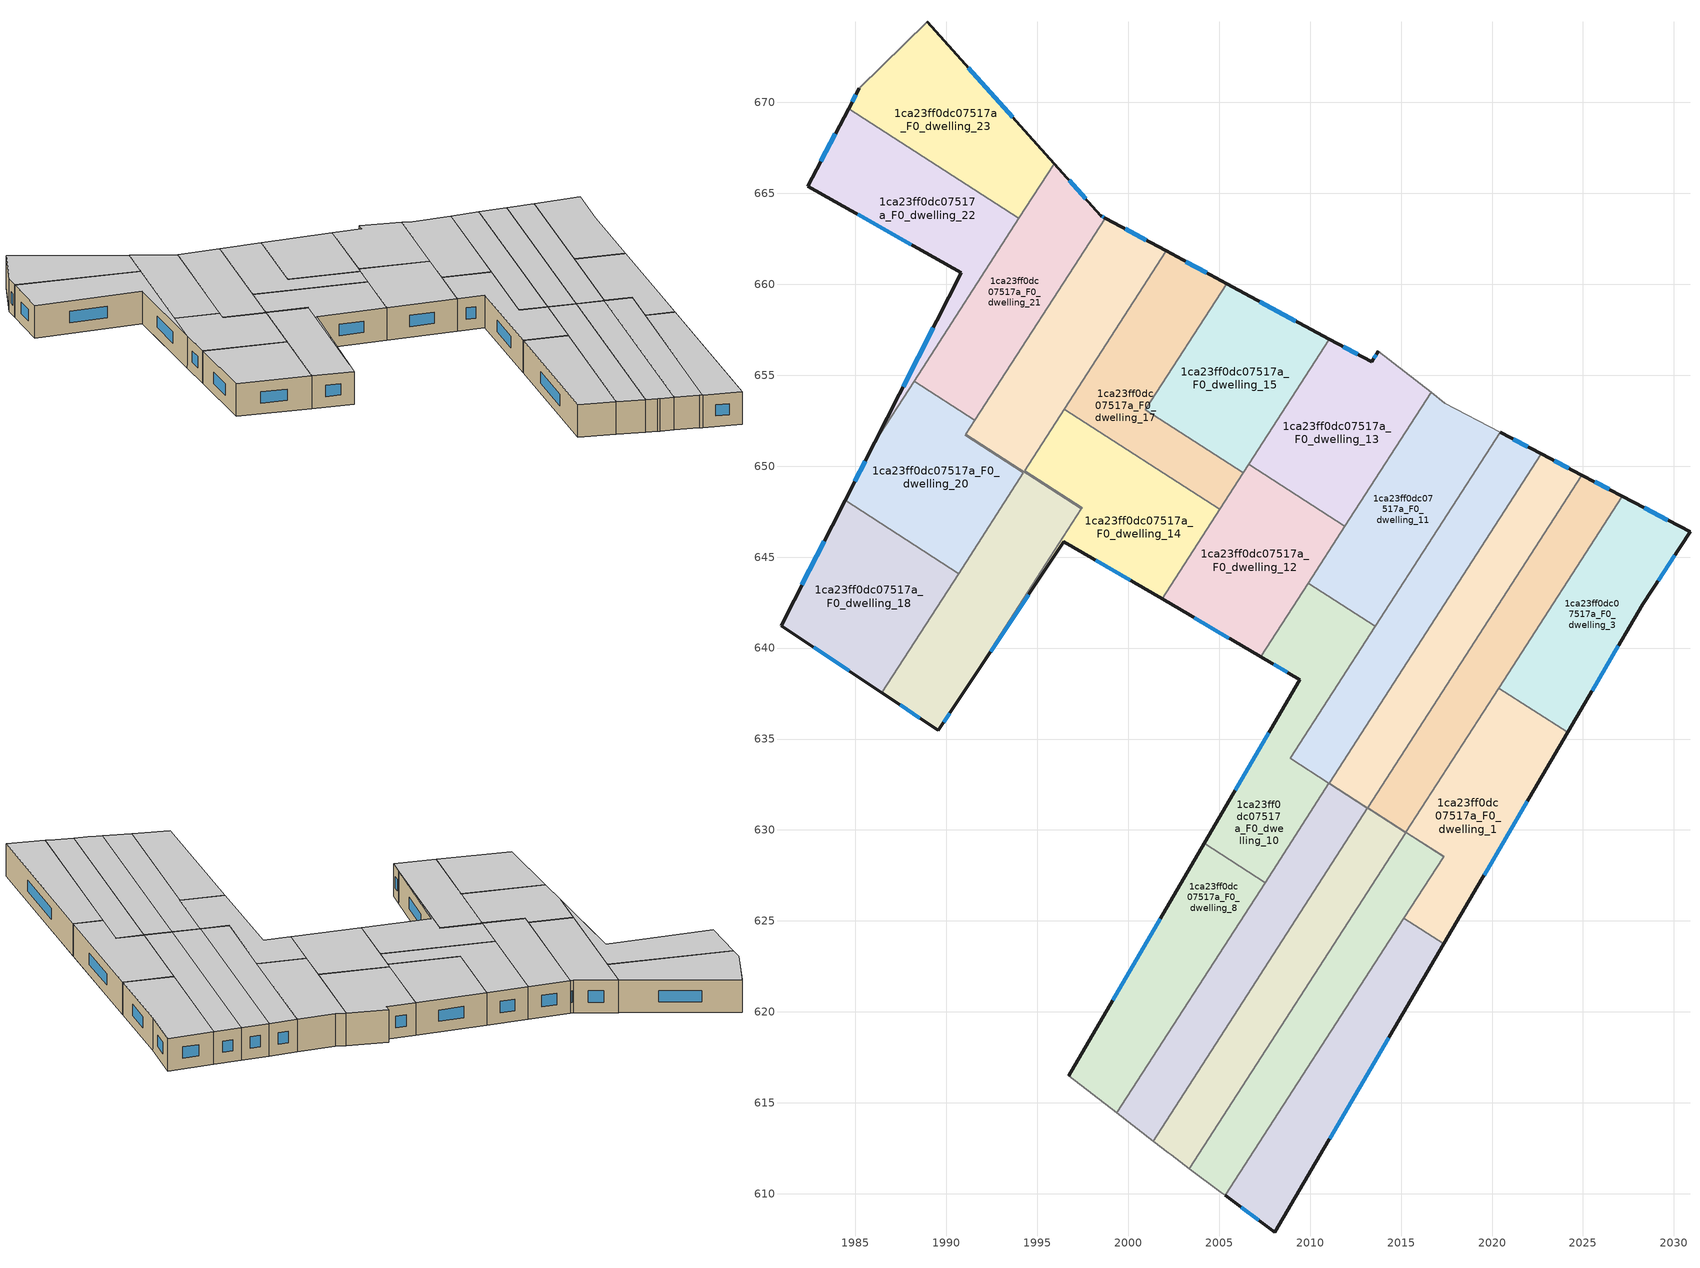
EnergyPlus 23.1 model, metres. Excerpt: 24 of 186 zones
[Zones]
1ca23ff0dc07517a_F0_dwelling_0
 floor ground (EU_floor_Construction): 2017.34,623.74 2008.05,607.87 2005.34,609.91 2015.15,625.15 z0
 wall outside (EU_wall_Construction): 2005.34,609.91 2008.05,607.87 2017.34,623.74 z0:3
 wall to 1ca23ff0dc07517a_F0_dwelling_1 (EU_wall_Construction): 2017.34,623.74 2015.15,625.15 z0:3
 wall to 1ca23ff0dc07517a_F0_dwelling_2 (EU_wall_Construction): 2015.15,625.15 2005.34,609.91 z0:3
 window (EU_Window_Construction): 2011.07,613.03 2014.32,618.58 / 2006.22,609.24 2007.17,608.53 z0.98:2.02
 ceiling to 1ca23ff0dc07517a_F1_dwelling_0 (EU_floor_Construction): 2008.05,607.87 2017.34,623.74 2015.15,625.15 2005.34,609.91 z3
1ca23ff0dc07517a_F0_dwelling_1
 floor ground (EU_floor_Construction): 2024.16,635.36 2017.34,623.74 2015.15,625.15 2017.34,628.54 2015.26,629.88 2020.36,637.8 z0
 wall outside (EU_wall_Construction): 2017.34,623.74 2024.16,635.36 z0:3
 wall to 1ca23ff0dc07517a_F0_dwelling_5 (EU_wall_Construction): 2020.36,637.8 2015.26,629.88 2017.34,628.54 2017.33,628.53 z0:3
 wall to 1ca23ff0dc07517a_F0_dwelling_3 (EU_wall_Construction): 2024.16,635.36 2020.36,637.8 z0:3
 wall to 1ca23ff0dc07517a_F0_dwelling_2 (EU_wall_Construction): 2017.33,628.53 2015.15,625.15 z0:3
 window (EU_Window_Construction): 2019.56,627.52 2021.94,631.58 z0.98:2.02
 ceiling to 1ca23ff0dc07517a_F1_dwelling_1 (EU_floor_Construction): 2017.34,623.74 2024.16,635.36 2020.36,637.8 2015.26,629.88 2017.34,628.54 2015.15,625.15 z3
1ca23ff0dc07517a_F0_dwelling_10
 floor ground (EU_floor_Construction): 2013.57,641.21 2008.89,633.94 2011.03,632.57 2007.52,627.11 2004.17,629.26 2009.44,638.27 2007.3,639.52 2009.91,643.57 z0
 wall outside (EU_wall_Construction): 2007.3,639.52 2009.44,638.27 2004.17,629.26 z0:3
 wall to 1ca23ff0dc07517a_F0_dwelling_8 (EU_wall_Construction): 2004.17,629.26 2007.52,627.11 z0:3
 wall to 1ca23ff0dc07517a_F0_dwelling_11 (EU_wall_Construction): 2013.57,641.21 2009.91,643.57 z0:3
 wall to 1ca23ff0dc07517a_F0_dwelling_9 (EU_wall_Construction): 2011.03,632.57 2008.89,633.94 2013.57,641.21 z0:3
 wall to 1ca23ff0dc07517a_F0_dwelling_6 (EU_wall_Construction): 2007.52,627.11 2011.03,632.57 z0:3
 wall to 1ca23ff0dc07517a_F0_dwelling_12 (EU_wall_Construction): 2009.91,643.57 2007.3,639.52 z0:3
 window (EU_Window_Construction): 2007.72,635.34 2005.88,632.19 / 2007.99,639.11 2008.74,638.67 z0.98:2.02
 ceiling to 1ca23ff0dc07517a_F1_dwelling_10 (EU_floor_Construction): 2011.03,632.57 2008.89,633.94 2013.57,641.21 2009.91,643.57 2007.3,639.52 2009.44,638.27 2004.17,629.26 2007.52,627.11 z3
1ca23ff0dc07517a_F0_dwelling_11
 floor ground (EU_floor_Construction): 2020.44,651.88 2013.57,641.21 2009.91,643.57 2016.65,654.05 2017.41,653.47 z0
 wall adiabatic (EU_wall_Construction): 2020.44,651.88 2017.41,653.47 2016.65,654.05 z0:3
 wall to 1ca23ff0dc07517a_F0_dwelling_13 (EU_wall_Construction): 2016.65,654.05 2011.91,646.69 z0:3
 wall to 1ca23ff0dc07517a_F0_dwelling_9 (EU_wall_Construction): 2013.58,641.21 2020.44,651.88 z0:3
 wall to 1ca23ff0dc07517a_F0_dwelling_12 (EU_wall_Construction): 2011.91,646.69 2009.91,643.57 z0:3
 ceiling to 1ca23ff0dc07517a_F1_dwelling_11 (EU_floor_Construction): 2013.57,641.21 2020.44,651.88 2017.41,653.47 2016.65,654.05 2009.91,643.57 z3
1ca23ff0dc07517a_F0_dwelling_12
 floor ground (EU_floor_Construction): 2011.91,646.69 2007.3,639.52 2001.86,642.7 2006.62,650.1 z0
 wall outside (EU_wall_Construction): 2001.86,642.7 2007.3,639.52 z0:3
 wall to 1ca23ff0dc07517a_F0_dwelling_13 (EU_wall_Construction): 2011.91,646.69 2006.62,650.1 z0:3
 wall to 1ca23ff0dc07517a_F0_dwelling_14 (EU_wall_Construction): 2005.03,647.64 2001.86,642.7 z0:3
 wall to 1ca23ff0dc07517a_F0_dwelling_17 (EU_wall_Construction): 2006.32,649.63 2005.04,647.64 z0:3
 wall to 1ca23ff0dc07517a_F0_dwelling_15 (EU_wall_Construction): 2006.62,650.1 2006.32,649.63 z0:3
 window (EU_Window_Construction): 2003.63,641.67 2005.53,640.55 z0.98:2.02
 ceiling to 1ca23ff0dc07517a_F1_dwelling_12 (EU_floor_Construction): 2007.3,639.52 2011.91,646.69 2006.62,650.1 2001.86,642.7 z3
1ca23ff0dc07517a_F0_dwelling_13
 floor ground (EU_floor_Construction): 2016.65,654.05 2011.91,646.69 2006.62,650.1 2011.06,656.99 2013.38,655.74 2013.74,656.32 z0
 wall outside (EU_wall_Construction): 2013.74,656.32 2013.38,655.74 2011.06,656.99 z0:3
 wall adiabatic (EU_wall_Construction): 2016.65,654.05 2013.74,656.32 z0:3
 wall to 1ca23ff0dc07517a_F0_dwelling_15 (EU_wall_Construction): 2011.06,656.99 2006.62,650.1 z0:3
 window (EU_Window_Construction): 2012.62,656.14 2011.81,656.58 / 2013.62,656.13 2013.5,655.93 z0.98:2.02
 ceiling to 1ca23ff0dc07517a_F1_dwelling_13 (EU_floor_Construction): 2011.91,646.69 2016.65,654.05 2013.74,656.32 2013.38,655.74 2011.06,656.99 2006.62,650.1 z3
1ca23ff0dc07517a_F0_dwelling_14
 floor ground (EU_floor_Construction): 2005.04,647.64 2001.86,642.7 1996.45,645.86 1990.49,636.88 1997.46,647.71 1994.3,649.74 1996.49,653.14 z0
 wall outside (EU_wall_Construction): 1990.49,636.88 1996.45,645.86 2001.86,642.7 z0:3
 wall to 1ca23ff0dc07517a_F0_dwelling_19 (EU_wall_Construction): 1996.49,653.14 1994.3,649.74 1997.46,647.71 1997.43,647.66 z0:3
 wall to 1ca23ff0dc07517a_F0_dwelling_17 (EU_wall_Construction): 2005.04,647.64 1996.49,653.14 z0:3
 wall to 1ca23ff0dc07517a_F0_dwelling_16 (EU_wall_Construction): 1997.42,647.66 1990.49,636.88 z0:3
 window (EU_Window_Construction): 1992.43,639.8 1994.52,642.94 / 1998.21,644.83 2000.1,643.73 z0.98:2.02
 ceiling to 1ca23ff0dc07517a_F1_dwelling_14 (EU_floor_Construction): 2001.86,642.7 2005.04,647.64 1996.49,653.14 1994.3,649.74 1997.46,647.71 1990.49,636.88 1996.45,645.86 z3
1ca23ff0dc07517a_F0_dwelling_15
 floor ground (EU_floor_Construction): 2011.06,656.99 2006.32,649.63 2000.93,653.1 2005.4,660.04 z0
 wall outside (EU_wall_Construction): 2011.06,656.99 2005.4,660.04 z0:3
 wall to 1ca23ff0dc07517a_F0_dwelling_17 (EU_wall_Construction): 2005.4,660.04 2000.93,653.1 2006.32,649.63 z0:3
 window (EU_Window_Construction): 2009.22,657.98 2007.24,659.05 z0.98:2.02
 ceiling to 1ca23ff0dc07517a_F1_dwelling_15 (EU_floor_Construction): 2006.32,649.63 2011.06,656.99 2005.4,660.04 2000.93,653.1 z3
1ca23ff0dc07517a_F0_dwelling_16
 floor ground (EU_floor_Construction): 1994.24,649.64 1991.04,651.7 1991.07,651.75 1997.43,647.66 1990.49,636.88 1989.56,635.48 1986.45,637.55 z0
 wall outside (EU_wall_Construction): 1986.45,637.55 1989.56,635.48 1990.49,636.88 z0:3
 wall to 1ca23ff0dc07517a_F0_dwelling_20 (EU_wall_Construction): 1991.07,651.75 1991.04,651.7 1994.24,649.64 1990.67,644.1 z0:3
 wall to 1ca23ff0dc07517a_F0_dwelling_19 (EU_wall_Construction): 1997.43,647.66 1991.07,651.75 z0:3
 wall to 1ca23ff0dc07517a_F0_dwelling_18 (EU_wall_Construction): 1990.67,644.1 1986.45,637.55 z0:3
 window (EU_Window_Construction): 1987.46,636.87 1988.55,636.15 / 1989.86,635.94 1990.19,636.43 z0.98:2.02
 ceiling to 1ca23ff0dc07517a_F1_dwelling_16 (EU_floor_Construction): 1990.49,636.88 1997.43,647.66 1991.07,651.75 1991.04,651.7 1994.24,649.64 1986.45,637.55 1989.56,635.48 z3
1ca23ff0dc07517a_F0_dwelling_17
 floor ground (EU_floor_Construction): 2005.4,660.04 2000.93,653.1 2006.32,649.63 2005.04,647.64 1996.49,653.14 2002.09,661.83 z0
 wall outside (EU_wall_Construction): 2005.4,660.04 2002.09,661.83 z0:3
 wall to 1ca23ff0dc07517a_F0_dwelling_19 (EU_wall_Construction): 2002.09,661.83 1996.49,653.14 z0:3
 window (EU_Window_Construction): 2004.32,660.63 2003.16,661.25 z0.98:2.02
 ceiling to 1ca23ff0dc07517a_F1_dwelling_17 (EU_floor_Construction): 2005.04,647.64 2006.32,649.63 2000.93,653.1 2005.4,660.04 2002.09,661.83 1996.49,653.14 z3
1ca23ff0dc07517a_F0_dwelling_18
 floor ground (EU_floor_Construction): 1990.67,644.1 1986.45,637.55 1980.91,641.24 1984.43,648.12 z0
 wall outside (EU_wall_Construction): 1984.43,648.12 1980.91,641.24 1986.45,637.55 z0:3
 wall to 1ca23ff0dc07517a_F0_dwelling_20 (EU_wall_Construction): 1990.67,644.1 1984.43,648.12 z0:3
 window (EU_Window_Construction): 1983.28,645.88 1982.05,643.48 / 1982.71,640.04 1984.65,638.75 z0.98:2.02
 ceiling to 1ca23ff0dc07517a_F1_dwelling_18 (EU_floor_Construction): 1986.45,637.55 1990.67,644.1 1984.43,648.12 1980.91,641.24 z3
1ca23ff0dc07517a_F0_dwelling_19
 floor ground (EU_floor_Construction): 2002.09,661.83 1994.3,649.74 1997.46,647.71 1997.43,647.66 1991.07,651.75 1998.73,663.64 z0
 wall outside (EU_wall_Construction): 2002.09,661.83 1998.73,663.64 z0:3
 wall to 1ca23ff0dc07517a_F0_dwelling_21 (EU_wall_Construction): 1998.73,663.64 1991.57,652.52 z0:3
 wall to 1ca23ff0dc07517a_F0_dwelling_20 (EU_wall_Construction): 1991.57,652.52 1991.07,651.75 z0:3
 window (EU_Window_Construction): 2001,662.42 1999.82,663.05 z0.98:2.02
 ceiling to 1ca23ff0dc07517a_F1_dwelling_19 (EU_floor_Construction): 1997.46,647.71 1994.3,649.74 2002.09,661.83 1998.73,663.64 1991.07,651.75 1997.43,647.66 z3
1ca23ff0dc07517a_F0_dwelling_2
 floor ground (EU_floor_Construction): 2015.25,629.86 2013.15,631.21 2013.16,631.22 2017.33,628.53 2005.34,609.91 2005.09,610.09 2003.35,611.39 z0
 wall adiabatic (EU_wall_Construction): 2003.35,611.39 2005.09,610.09 2005.34,609.91 z0:3
 wall to 1ca23ff0dc07517a_F0_dwelling_7 (EU_wall_Construction): 2013.16,631.22 2013.15,631.21 2015.25,629.86 z0:3
 wall to 1ca23ff0dc07517a_F0_dwelling_5 (EU_wall_Construction): 2017.33,628.53 2013.16,631.22 z0:3
 wall to 1ca23ff0dc07517a_F0_dwelling_4 (EU_wall_Construction): 2015.25,629.86 2003.35,611.39 z0:3
 ceiling to 1ca23ff0dc07517a_F1_dwelling_2 (EU_floor_Construction): 2005.34,609.91 2017.33,628.53 2013.16,631.22 2013.15,631.21 2015.25,629.86 2003.35,611.39 2005.09,610.09 z3
1ca23ff0dc07517a_F0_dwelling_20
 floor ground (EU_floor_Construction): 1991.57,652.52 1991.04,651.7 1994.24,649.64 1990.67,644.1 1984.43,648.12 1986.06,651.33 1988.22,654.68 z0
 wall outside (EU_wall_Construction): 1986.06,651.33 1984.43,648.12 z0:3
 wall to 1ca23ff0dc07517a_F0_dwelling_21 (EU_wall_Construction): 1991.57,652.52 1988.22,654.68 z0:3
 wall to 1ca23ff0dc07517a_F0_dwelling_22 (EU_wall_Construction): 1988.22,654.68 1986.06,651.33 z0:3
 window (EU_Window_Construction): 1985.53,650.29 1984.96,649.16 z0.98:2.02
 ceiling to 1ca23ff0dc07517a_F1_dwelling_20 (EU_floor_Construction): 1990.67,644.1 1994.24,649.64 1991.04,651.7 1991.57,652.52 1988.22,654.68 1986.06,651.33 1984.43,648.12 z3
1ca23ff0dc07517a_F0_dwelling_21
 floor ground (EU_floor_Construction): 1995.92,666.64 1998.48,663.78 1998.73,663.64 1991.57,652.52 1988.22,654.68 z0
 wall outside (EU_wall_Construction): 1998.73,663.64 1998.48,663.78 1995.92,666.64 z0:3
 wall to 1ca23ff0dc07517a_F0_dwelling_23 (EU_wall_Construction): 1995.92,666.64 1993.98,663.63 z0:3
 wall to 1ca23ff0dc07517a_F0_dwelling_22 (EU_wall_Construction): 1993.98,663.63 1988.22,654.68 z0:3
 window (EU_Window_Construction): 1997.65,664.71 1996.76,665.71 / 1998.65,663.69 1998.57,663.73 z0.98:2.02
 ceiling to 1ca23ff0dc07517a_F1_dwelling_21 (EU_floor_Construction): 1991.57,652.52 1998.73,663.64 1998.48,663.78 1995.92,666.64 1988.22,654.68 z3
1ca23ff0dc07517a_F0_dwelling_22
 floor ground (EU_floor_Construction): 1993.98,663.63 1986.06,651.33 1990.82,660.64 1982.36,665.39 1984.62,669.66 z0
 wall outside (EU_wall_Construction): 1984.62,669.66 1982.36,665.39 1990.82,660.64 1986.06,651.33 z0:3
 wall to 1ca23ff0dc07517a_F0_dwelling_23 (EU_wall_Construction): 1993.98,663.63 1984.62,669.66 z0:3
 window (EU_Window_Construction): 1985.12,663.84 1988.07,662.18 / 1983.89,668.27 1983.1,666.78 / 1989.28,657.61 1987.61,654.36 z0.98:2.02
 ceiling to 1ca23ff0dc07517a_F1_dwelling_22 (EU_floor_Construction): 1986.06,651.33 1993.98,663.63 1984.62,669.66 1982.36,665.39 1990.82,660.64 z3
1ca23ff0dc07517a_F0_dwelling_23
 floor ground (EU_floor_Construction): 1988.94,674.45 1995.92,666.64 1993.98,663.63 1984.62,669.66 1985.21,670.79 z0
 wall outside (EU_wall_Construction): 1985.21,670.79 1984.62,669.66 / 1995.92,666.64 1988.94,674.45 z0:3
 wall adiabatic (EU_wall_Construction): 1988.94,674.45 1985.21,670.79 z0:3
 window (EU_Window_Construction): 1985.02,670.42 1984.81,670.03 / 1993.65,669.18 1991.21,671.91 z0.98:2.02
 ceiling to 1ca23ff0dc07517a_F1_dwelling_23 (EU_floor_Construction): 1993.98,663.63 1995.92,666.64 1988.94,674.45 1985.21,670.79 1984.62,669.66 z3
1ca23ff0dc07517a_F0_dwelling_3
 floor ground (EU_floor_Construction): 2030.88,646.4 2028.28,642.41 2024.16,635.36 2020.36,637.8 2027.16,648.35 z0
 wall outside (EU_wall_Construction): 2024.16,635.36 2028.28,642.41 2030.88,646.4 2027.16,648.35 z0:3
 wall to 1ca23ff0dc07517a_F0_dwelling_5 (EU_wall_Construction): 2027.16,648.35 2020.36,637.8 z0:3
 window (EU_Window_Construction): 2029.13,643.7 2030.04,645.1 / 2025.5,637.65 2026.94,640.12 / 2029.67,647.03 2028.37,647.72 z0.98:2.02
 ceiling to 1ca23ff0dc07517a_F1_dwelling_3 (EU_floor_Construction): 2024.16,635.36 2028.28,642.41 2030.88,646.4 2027.16,648.35 2020.36,637.8 z3
1ca23ff0dc07517a_F0_dwelling_4
 floor ground (EU_floor_Construction): 2013.15,631.21 2011.04,632.57 2015.25,629.86 2003.35,611.39 2002.36,612.13 2002.19,612.26 2001.36,612.9 z0
 wall adiabatic (EU_wall_Construction): 2001.36,612.9 2002.19,612.26 2002.36,612.13 2003.35,611.39 z0:3
 wall to 1ca23ff0dc07517a_F0_dwelling_6 (EU_wall_Construction): 2013.15,631.2 2001.36,612.9 / 2011.04,632.57 2013.15,631.21 z0:3
 wall to 1ca23ff0dc07517a_F0_dwelling_7 (EU_wall_Construction): 2015.25,629.86 2011.04,632.57 z0:3
 ceiling to 1ca23ff0dc07517a_F1_dwelling_4 (EU_floor_Construction): 2003.35,611.39 2015.25,629.86 2011.04,632.57 2013.15,631.21 2001.36,612.9 2002.19,612.26 2002.36,612.13 z3
1ca23ff0dc07517a_F0_dwelling_5
 floor ground (EU_floor_Construction): 2027.16,648.35 2015.26,629.88 2017.34,628.54 2017.33,628.53 2013.16,631.22 2024.94,649.51 z0
 wall outside (EU_wall_Construction): 2027.16,648.35 2024.94,649.51 z0:3
 wall to 1ca23ff0dc07517a_F0_dwelling_7 (EU_wall_Construction): 2024.94,649.51 2013.16,631.22 z0:3
 window (EU_Window_Construction): 2026.43,648.73 2025.66,649.14 z0.98:2.02
 ceiling to 1ca23ff0dc07517a_F1_dwelling_5 (EU_floor_Construction): 2017.34,628.54 2015.26,629.88 2027.16,648.35 2024.94,649.51 2013.16,631.22 2017.33,628.53 z3
1ca23ff0dc07517a_F0_dwelling_6
 floor ground (EU_floor_Construction): 2013.15,631.2 2001.36,612.9 1999.37,614.44 2011.03,632.57 z0
 wall adiabatic (EU_wall_Construction): 1999.37,614.44 2001.36,612.9 z0:3
 wall to 1ca23ff0dc07517a_F0_dwelling_8 (EU_wall_Construction): 2007.52,627.11 1999.37,614.44 z0:3
 ceiling to 1ca23ff0dc07517a_F1_dwelling_6 (EU_floor_Construction): 2001.36,612.9 2013.15,631.2 2011.03,632.57 1999.37,614.44 z3
1ca23ff0dc07517a_F0_dwelling_7
 floor ground (EU_floor_Construction): 2024.94,649.51 2013.15,631.21 2015.25,629.86 2011.04,632.57 2022.7,650.69 z0
 wall outside (EU_wall_Construction): 2024.94,649.51 2022.7,650.69 z0:3
 wall to 1ca23ff0dc07517a_F0_dwelling_9 (EU_wall_Construction): 2022.7,650.69 2011.04,632.57 z0:3
 window (EU_Window_Construction): 2024.21,649.9 2023.43,650.31 z0.98:2.02
 ceiling to 1ca23ff0dc07517a_F1_dwelling_7 (EU_floor_Construction): 2015.25,629.86 2013.15,631.21 2024.94,649.51 2022.7,650.69 2011.04,632.57 z3
1ca23ff0dc07517a_F0_dwelling_8
 floor ground (EU_floor_Construction): 2007.52,627.11 1999.37,614.44 1996.71,616.5 2004.17,629.26 z0
 wall outside (EU_wall_Construction): 2004.17,629.26 1996.71,616.5 z0:3
 wall adiabatic (EU_wall_Construction): 1996.71,616.5 1999.37,614.44 z0:3
 window (EU_Window_Construction): 2001.75,625.11 1999.14,620.65 z0.98:2.02
 ceiling to 1ca23ff0dc07517a_F1_dwelling_8 (EU_floor_Construction): 1999.37,614.44 2007.52,627.11 2004.17,629.26 1996.71,616.5 z3
1ca23ff0dc07517a_F0_dwelling_9
 floor ground (EU_floor_Construction): 2022.7,650.69 2011.03,632.57 2013.15,631.21 2008.89,633.94 2020.44,651.88 z0
 wall outside (EU_wall_Construction): 2022.7,650.69 2020.44,651.88 z0:3
 wall adiabatic (EU_wall_Construction): 2013.15,631.21 2011.03,632.57 2013.15,631.21 z0:3
 window (EU_Window_Construction): 2021.97,651.07 2021.17,651.49 z0.98:2.02
 ceiling to 1ca23ff0dc07517a_F1_dwelling_9 (EU_floor_Construction): 2013.15,631.21 2011.03,632.57 2022.7,650.69 2020.44,651.88 2008.89,633.94 z3
[Building]
EU S2 Campaign: North Axis=0; Terrain=City; Solar Distribution=FullExterior
[Site:Location]
Bologna: Latitude=44.5; Longitude=11.25; Time Zone=1; Elevation=37
[SizingPeriod:WeatherFileDays]
AnnualSizingPeriod: Begin Month=1; Begin Day of Month=1; End Month=12; End Day of Month=31; Day of Week for Start Day=Monday; Use Weather File Daylight Saving Period=No; Use Weather File Rain and Snow Indicators=No
[MATERIAL]
EU_InternalMass_Material: Roughness=MediumRough; Thickness=0.1; Conductivity=1; Density=1800; Specific Heat=900; Thermal Absorptance=0.9; Solar Absorptance=0.7; Visible Absorptance=0.7
[MATERIAL:NOMASS] Roughness=MediumRough; Thermal Absorptance=0.9; Solar Absorptance=0.7; Visible Absorptance=0.7
Name | Thermal Resistance
EU_wall_NoMass | 0.905828
EU_floor_NoMass | 0.67114
[WINDOWMATERIAL:SIMPLEGLAZINGSYSTEM]
EU_Window_SimpleGlazing: UFactor=4.52486; Solar Heat Gain Coefficient=0.85; Visible Transmittance=0.85
[CONSTRUCTION]
EU_wall_Construction: EU_wall_NoMass
EU_floor_Construction: EU_floor_NoMass
EU_Window_Construction: EU_Window_SimpleGlazing
EU_InternalMass_Construction: EU_InternalMass_Material
[ZONE] Type=1; Multiplier=1; Ceiling Height=autocalculate; Floor Area=autocalculate; Part of Total Floor Area=Yes
Name | Volume
1ca23ff0dc07517a_F0_dwelling_0 | 163.618
1ca23ff0dc07517a_F0_dwelling_1 | 163.639
1ca23ff0dc07517a_F0_dwelling_10 | 163.62
1ca23ff0dc07517a_F0_dwelling_11 | 163.651
1ca23ff0dc07517a_F0_dwelling_12; 1ca23ff0dc07517a_F0_dwelling_21 | 163.61
1ca23ff0dc07517a_F0_dwelling_13 | 163.593
1ca23ff0dc07517a_F0_dwelling_14 | 163.625
1ca23ff0dc07517a_F0_dwelling_15 | 163.604
1ca23ff0dc07517a_F0_dwelling_16 | 163.633
1ca23ff0dc07517a_F0_dwelling_17 | 163.63
1ca23ff0dc07517a_F0_dwelling_18 | 163.609
1ca23ff0dc07517a_F0_dwelling_19 | 163.643
1ca23ff0dc07517a_F0_dwelling_2 | 163.641
1ca23ff0dc07517a_F0_dwelling_20 | 163.612
1ca23ff0dc07517a_F0_dwelling_22; 1ca23ff0dc07517a_F0_dwelling_6 | 163.607
1ca23ff0dc07517a_F0_dwelling_23 | 163.628
1ca23ff0dc07517a_F0_dwelling_3 | 163.619
1ca23ff0dc07517a_F0_dwelling_4 | 163.603
1ca23ff0dc07517a_F0_dwelling_5 | 163.614
1ca23ff0dc07517a_F0_dwelling_7 | 163.575
1ca23ff0dc07517a_F0_dwelling_8 | 163.635
1ca23ff0dc07517a_F0_dwelling_9 | 163.622
[INTERNALMASS] Construction=EU_InternalMass_Construction
Name | Zone or ZoneList | Surface Area
1ca23ff0dc07517a_F0_dwelling_0_EU_InternalMass | 1ca23ff0dc07517a_F0_dwelling_0 | 54.5396
1ca23ff0dc07517a_F0_dwelling_1_EU_InternalMass | 1ca23ff0dc07517a_F0_dwelling_1 | 54.5463
1ca23ff0dc07517a_F0_dwelling_2_EU_InternalMass | 1ca23ff0dc07517a_F0_dwelling_2 | 54.5475
1ca23ff0dc07517a_F0_dwelling_3_EU_InternalMass | 1ca23ff0dc07517a_F0_dwelling_3 | 54.5405
1ca23ff0dc07517a_F0_dwelling_4_EU_InternalMass | 1ca23ff0dc07517a_F0_dwelling_4 | 54.5378
1ca23ff0dc07517a_F0_dwelling_5_EU_InternalMass | 1ca23ff0dc07517a_F0_dwelling_5 | 54.538
1ca23ff0dc07517a_F0_dwelling_6_EU_InternalMass | 1ca23ff0dc07517a_F0_dwelling_6 | 54.5359
1ca23ff0dc07517a_F0_dwelling_7_EU_InternalMass | 1ca23ff0dc07517a_F0_dwelling_7 | 54.5336
1ca23ff0dc07517a_F0_dwelling_8_EU_InternalMass | 1ca23ff0dc07517a_F0_dwelling_8 | 54.5443
1ca23ff0dc07517a_F0_dwelling_9_EU_InternalMass | 1ca23ff0dc07517a_F0_dwelling_9 | 54.5471
1ca23ff0dc07517a_F0_dwelling_10_EU_InternalMass | 1ca23ff0dc07517a_F0_dwelling_10 | 54.5399
1ca23ff0dc07517a_F0_dwelling_11_EU_InternalMass | 1ca23ff0dc07517a_F0_dwelling_11 | 54.5504
1ca23ff0dc07517a_F0_dwelling_12_EU_InternalMass | 1ca23ff0dc07517a_F0_dwelling_12 | 54.5373
1ca23ff0dc07517a_F0_dwelling_13_EU_InternalMass | 1ca23ff0dc07517a_F0_dwelling_13 | 54.531
1ca23ff0dc07517a_F0_dwelling_14_EU_InternalMass | 1ca23ff0dc07517a_F0_dwelling_14 | 54.543
1ca23ff0dc07517a_F0_dwelling_15_EU_InternalMass | 1ca23ff0dc07517a_F0_dwelling_15 | 54.5332
1ca23ff0dc07517a_F0_dwelling_16_EU_InternalMass | 1ca23ff0dc07517a_F0_dwelling_16 | 54.5447
1ca23ff0dc07517a_F0_dwelling_17_EU_InternalMass | 1ca23ff0dc07517a_F0_dwelling_17 | 54.5433
1ca23ff0dc07517a_F0_dwelling_18_EU_InternalMass | 1ca23ff0dc07517a_F0_dwelling_18 | 54.5367
1ca23ff0dc07517a_F0_dwelling_19_EU_InternalMass | 1ca23ff0dc07517a_F0_dwelling_19 | 54.5475
1ca23ff0dc07517a_F0_dwelling_20_EU_InternalMass | 1ca23ff0dc07517a_F0_dwelling_20 | 54.5376
1ca23ff0dc07517a_F0_dwelling_21_EU_InternalMass | 1ca23ff0dc07517a_F0_dwelling_21 | 54.5403
1ca23ff0dc07517a_F0_dwelling_22_EU_InternalMass | 1ca23ff0dc07517a_F0_dwelling_22 | 54.5365
1ca23ff0dc07517a_F0_dwelling_23_EU_InternalMass | 1ca23ff0dc07517a_F0_dwelling_23 | 54.5418
[OTHEREQUIPMENT] Fuel Type=Electricity; Design Level Calculation Method=Watts/Area; Power per Zone Floor Area=1; Fraction Latent=0; Fraction Radiant=0; Fraction Lost=0; Carbon Dioxide Generation Rate=0; EndUse Subcategory=EU_Step8_InternalGains
Name | Zone or ZoneList or Space or SpaceList | Schedule
EU_Step8_InternalGain_1ca23ff0dc07517a_F0_dwelling_0_f000 | 1ca23ff0dc07517a_F0_dwelling_0 | EU_Step8_GainSchedule_1ca23ff0dc07517a_F0_dwelling_0_f000
EU_Step8_InternalGain_1ca23ff0dc07517a_F0_dwelling_1_f000 | 1ca23ff0dc07517a_F0_dwelling_1 | EU_Step8_GainSchedule_1ca23ff0dc07517a_F0_dwelling_1_f000
EU_Step8_InternalGain_1ca23ff0dc07517a_F0_dwelling_2_f000 | 1ca23ff0dc07517a_F0_dwelling_2 | EU_Step8_GainSchedule_1ca23ff0dc07517a_F0_dwelling_2_f000
EU_Step8_InternalGain_1ca23ff0dc07517a_F0_dwelling_3_f000 | 1ca23ff0dc07517a_F0_dwelling_3 | EU_Step8_GainSchedule_1ca23ff0dc07517a_F0_dwelling_3_f000
EU_Step8_InternalGain_1ca23ff0dc07517a_F0_dwelling_4_f000 | 1ca23ff0dc07517a_F0_dwelling_4 | EU_Step8_GainSchedule_1ca23ff0dc07517a_F0_dwelling_4_f000
EU_Step8_InternalGain_1ca23ff0dc07517a_F0_dwelling_5_f000 | 1ca23ff0dc07517a_F0_dwelling_5 | EU_Step8_GainSchedule_1ca23ff0dc07517a_F0_dwelling_5_f000
EU_Step8_InternalGain_1ca23ff0dc07517a_F0_dwelling_6_f000 | 1ca23ff0dc07517a_F0_dwelling_6 | EU_Step8_GainSchedule_1ca23ff0dc07517a_F0_dwelling_6_f000
EU_Step8_InternalGain_1ca23ff0dc07517a_F0_dwelling_7_f000 | 1ca23ff0dc07517a_F0_dwelling_7 | EU_Step8_GainSchedule_1ca23ff0dc07517a_F0_dwelling_7_f000
EU_Step8_InternalGain_1ca23ff0dc07517a_F0_dwelling_8_f000 | 1ca23ff0dc07517a_F0_dwelling_8 | EU_Step8_GainSchedule_1ca23ff0dc07517a_F0_dwelling_8_f000
EU_Step8_InternalGain_1ca23ff0dc07517a_F0_dwelling_9_f000 | 1ca23ff0dc07517a_F0_dwelling_9 | EU_Step8_GainSchedule_1ca23ff0dc07517a_F0_dwelling_9_f000
EU_Step8_InternalGain_1ca23ff0dc07517a_F0_dwelling_10_f000 | 1ca23ff0dc07517a_F0_dwelling_10 | EU_Step8_GainSchedule_1ca23ff0dc07517a_F0_dwelling_10_f000
EU_Step8_InternalGain_1ca23ff0dc07517a_F0_dwelling_11_f000 | 1ca23ff0dc07517a_F0_dwelling_11 | EU_Step8_GainSchedule_1ca23ff0dc07517a_F0_dwelling_11_f000
EU_Step8_InternalGain_1ca23ff0dc07517a_F0_dwelling_12_f000 | 1ca23ff0dc07517a_F0_dwelling_12 | EU_Step8_GainSchedule_1ca23ff0dc07517a_F0_dwelling_12_f000
EU_Step8_InternalGain_1ca23ff0dc07517a_F0_dwelling_13_f000 | 1ca23ff0dc07517a_F0_dwelling_13 | EU_Step8_GainSchedule_1ca23ff0dc07517a_F0_dwelling_13_f000
EU_Step8_InternalGain_1ca23ff0dc07517a_F0_dwelling_14_f000 | 1ca23ff0dc07517a_F0_dwelling_14 | EU_Step8_GainSchedule_1ca23ff0dc07517a_F0_dwelling_14_f000
EU_Step8_InternalGain_1ca23ff0dc07517a_F0_dwelling_15_f000 | 1ca23ff0dc07517a_F0_dwelling_15 | EU_Step8_GainSchedule_1ca23ff0dc07517a_F0_dwelling_15_f000
EU_Step8_InternalGain_1ca23ff0dc07517a_F0_dwelling_16_f000 | 1ca23ff0dc07517a_F0_dwelling_16 | EU_Step8_GainSchedule_1ca23ff0dc07517a_F0_dwelling_16_f000
EU_Step8_InternalGain_1ca23ff0dc07517a_F0_dwelling_17_f000 | 1ca23ff0dc07517a_F0_dwelling_17 | EU_Step8_GainSchedule_1ca23ff0dc07517a_F0_dwelling_17_f000
EU_Step8_InternalGain_1ca23ff0dc07517a_F0_dwelling_18_f000 | 1ca23ff0dc07517a_F0_dwelling_18 | EU_Step8_GainSchedule_1ca23ff0dc07517a_F0_dwelling_18_f000
EU_Step8_InternalGain_1ca23ff0dc07517a_F0_dwelling_19_f000 | 1ca23ff0dc07517a_F0_dwelling_19 | EU_Step8_GainSchedule_1ca23ff0dc07517a_F0_dwelling_19_f000
EU_Step8_InternalGain_1ca23ff0dc07517a_F0_dwelling_20_f000 | 1ca23ff0dc07517a_F0_dwelling_20 | EU_Step8_GainSchedule_1ca23ff0dc07517a_F0_dwelling_20_f000
EU_Step8_InternalGain_1ca23ff0dc07517a_F0_dwelling_21_f000 | 1ca23ff0dc07517a_F0_dwelling_21 | EU_Step8_GainSchedule_1ca23ff0dc07517a_F0_dwelling_21_f000
EU_Step8_InternalGain_1ca23ff0dc07517a_F0_dwelling_22_f000 | 1ca23ff0dc07517a_F0_dwelling_22 | EU_Step8_GainSchedule_1ca23ff0dc07517a_F0_dwelling_22_f000
EU_Step8_InternalGain_1ca23ff0dc07517a_F0_dwelling_23_f000 | 1ca23ff0dc07517a_F0_dwelling_23 | EU_Step8_GainSchedule_1ca23ff0dc07517a_F0_dwelling_23_f000
[ZONEVENTILATION:DESIGNFLOWRATE] Schedule=EU_AlwaysOn; Design Flow Rate Calculation Method=AirChanges/Hour; Air Changes per Hour=0.73129; Ventilation Type=Natural; Fan Pressure Rise=0; Fan Total Efficiency=1; Constant Term Coefficient=1; Temperature Term Coefficient=0; Velocity Term Coefficient=0; Velocity Squared Term Coefficient=0; Minimum Indoor Temperature=-100; Maximum Indoor Temperature=100; Delta Temperature=-100; Minimum Outdoor Temperature=-100; Maximum Outdoor Temperature=100; Maximum Wind Speed=40
Name | Zone or ZoneList or Space or SpaceList
EU_ConstantAir_1ca23ff0dc07517a_F0_dwelling_0 | 1ca23ff0dc07517a_F0_dwelling_0
EU_ConstantAir_1ca23ff0dc07517a_F0_dwelling_1 | 1ca23ff0dc07517a_F0_dwelling_1
EU_ConstantAir_1ca23ff0dc07517a_F0_dwelling_2 | 1ca23ff0dc07517a_F0_dwelling_2
EU_ConstantAir_1ca23ff0dc07517a_F0_dwelling_3 | 1ca23ff0dc07517a_F0_dwelling_3
EU_ConstantAir_1ca23ff0dc07517a_F0_dwelling_4 | 1ca23ff0dc07517a_F0_dwelling_4
EU_ConstantAir_1ca23ff0dc07517a_F0_dwelling_5 | 1ca23ff0dc07517a_F0_dwelling_5
EU_ConstantAir_1ca23ff0dc07517a_F0_dwelling_6 | 1ca23ff0dc07517a_F0_dwelling_6
EU_ConstantAir_1ca23ff0dc07517a_F0_dwelling_7 | 1ca23ff0dc07517a_F0_dwelling_7
EU_ConstantAir_1ca23ff0dc07517a_F0_dwelling_8 | 1ca23ff0dc07517a_F0_dwelling_8
EU_ConstantAir_1ca23ff0dc07517a_F0_dwelling_9 | 1ca23ff0dc07517a_F0_dwelling_9
EU_ConstantAir_1ca23ff0dc07517a_F0_dwelling_10 | 1ca23ff0dc07517a_F0_dwelling_10
EU_ConstantAir_1ca23ff0dc07517a_F0_dwelling_11 | 1ca23ff0dc07517a_F0_dwelling_11
EU_ConstantAir_1ca23ff0dc07517a_F0_dwelling_12 | 1ca23ff0dc07517a_F0_dwelling_12
EU_ConstantAir_1ca23ff0dc07517a_F0_dwelling_13 | 1ca23ff0dc07517a_F0_dwelling_13
EU_ConstantAir_1ca23ff0dc07517a_F0_dwelling_14 | 1ca23ff0dc07517a_F0_dwelling_14
EU_ConstantAir_1ca23ff0dc07517a_F0_dwelling_15 | 1ca23ff0dc07517a_F0_dwelling_15
EU_ConstantAir_1ca23ff0dc07517a_F0_dwelling_16 | 1ca23ff0dc07517a_F0_dwelling_16
EU_ConstantAir_1ca23ff0dc07517a_F0_dwelling_17 | 1ca23ff0dc07517a_F0_dwelling_17
EU_ConstantAir_1ca23ff0dc07517a_F0_dwelling_18 | 1ca23ff0dc07517a_F0_dwelling_18
EU_ConstantAir_1ca23ff0dc07517a_F0_dwelling_19 | 1ca23ff0dc07517a_F0_dwelling_19
EU_ConstantAir_1ca23ff0dc07517a_F0_dwelling_20 | 1ca23ff0dc07517a_F0_dwelling_20
EU_ConstantAir_1ca23ff0dc07517a_F0_dwelling_21 | 1ca23ff0dc07517a_F0_dwelling_21
EU_ConstantAir_1ca23ff0dc07517a_F0_dwelling_22 | 1ca23ff0dc07517a_F0_dwelling_22
EU_ConstantAir_1ca23ff0dc07517a_F0_dwelling_23 | 1ca23ff0dc07517a_F0_dwelling_23
[HVACTEMPLATE:THERMOSTAT] Constant Heating Setpoint=20; Constant Cooling Setpoint=50
EU_HeatOnly_1ca23ff0dc07517a_F0_dwelling_0; EU_HeatOnly_1ca23ff0dc07517a_F0_dwelling_1; EU_HeatOnly_1ca23ff0dc07517a_F0_dwelling_2; EU_HeatOnly_1ca23ff0dc07517a_F0_dwelling_3; EU_HeatOnly_1ca23ff0dc07517a_F0_dwelling_4; EU_HeatOnly_1ca23ff0dc07517a_F0_dwelling_5; EU_HeatOnly_1ca23ff0dc07517a_F0_dwelling_6; EU_HeatOnly_1ca23ff0dc07517a_F0_dwelling_7; EU_HeatOnly_1ca23ff0dc07517a_F0_dwelling_8; EU_HeatOnly_1ca23ff0dc07517a_F0_dwelling_9; EU_HeatOnly_1ca23ff0dc07517a_F0_dwelling_10; EU_HeatOnly_1ca23ff0dc07517a_F0_dwelling_11; EU_HeatOnly_1ca23ff0dc07517a_F0_dwelling_12; EU_HeatOnly_1ca23ff0dc07517a_F0_dwelling_13; EU_HeatOnly_1ca23ff0dc07517a_F0_dwelling_14; EU_HeatOnly_1ca23ff0dc07517a_F0_dwelling_15; EU_HeatOnly_1ca23ff0dc07517a_F0_dwelling_16; EU_HeatOnly_1ca23ff0dc07517a_F0_dwelling_17; EU_HeatOnly_1ca23ff0dc07517a_F0_dwelling_18; EU_HeatOnly_1ca23ff0dc07517a_F0_dwelling_19; EU_HeatOnly_1ca23ff0dc07517a_F0_dwelling_20; EU_HeatOnly_1ca23ff0dc07517a_F0_dwelling_21; EU_HeatOnly_1ca23ff0dc07517a_F0_dwelling_22; EU_HeatOnly_1ca23ff0dc07517a_F0_dwelling_23; EU_HeatOnly_1ca23ff0dc07517a_F1_dwelling_0; EU_HeatOnly_1ca23ff0dc07517a_F1_dwelling_1; EU_HeatOnly_1ca23ff0dc07517a_F1_dwelling_2; EU_HeatOnly_1ca23ff0dc07517a_F1_dwelling_3; EU_HeatOnly_1ca23ff0dc07517a_F1_dwelling_4; EU_HeatOnly_1ca23ff0dc07517a_F1_dwelling_5; EU_HeatOnly_1ca23ff0dc07517a_F1_dwelling_6; EU_HeatOnly_1ca23ff0dc07517a_F1_dwelling_7; EU_HeatOnly_1ca23ff0dc07517a_F1_dwelling_8; EU_HeatOnly_1ca23ff0dc07517a_F1_dwelling_9; EU_HeatOnly_1ca23ff0dc07517a_F1_dwelling_10; EU_HeatOnly_1ca23ff0dc07517a_F1_dwelling_11; EU_HeatOnly_1ca23ff0dc07517a_F1_dwelling_12; EU_HeatOnly_1ca23ff0dc07517a_F1_dwelling_13; EU_HeatOnly_1ca23ff0dc07517a_F1_dwelling_14; EU_HeatOnly_1ca23ff0dc07517a_F1_dwelling_15; EU_HeatOnly_1ca23ff0dc07517a_F1_dwelling_16; EU_HeatOnly_1ca23ff0dc07517a_F1_dwelling_17; EU_HeatOnly_1ca23ff0dc07517a_F1_dwelling_18; EU_HeatOnly_1ca23ff0dc07517a_F1_dwelling_19; EU_HeatOnly_1ca23ff0dc07517a_F1_dwelling_20; EU_HeatOnly_1ca23ff0dc07517a_F1_dwelling_21; EU_HeatOnly_1ca23ff0dc07517a_F1_dwelling_22; EU_HeatOnly_1ca23ff0dc07517a_F1_dwelling_23; EU_HeatOnly_1ca23ff0dc07517a_F2_dwelling_0; EU_HeatOnly_1ca23ff0dc07517a_F2_dwelling_1; EU_HeatOnly_1ca23ff0dc07517a_F2_dwelling_2; EU_HeatOnly_1ca23ff0dc07517a_F2_dwelling_3; EU_HeatOnly_1ca23ff0dc07517a_F2_dwelling_4; EU_HeatOnly_1ca23ff0dc07517a_F2_dwelling_5; EU_HeatOnly_1ca23ff0dc07517a_F2_dwelling_6; EU_HeatOnly_1ca23ff0dc07517a_F2_dwelling_7; EU_HeatOnly_1ca23ff0dc07517a_F2_dwelling_8; EU_HeatOnly_1ca23ff0dc07517a_F2_dwelling_9; EU_HeatOnly_1ca23ff0dc07517a_F2_dwelling_10; EU_HeatOnly_1ca23ff0dc07517a_F2_dwelling_11; EU_HeatOnly_1ca23ff0dc07517a_F2_dwelling_12; EU_HeatOnly_1ca23ff0dc07517a_F2_dwelling_13; EU_HeatOnly_1ca23ff0dc07517a_F2_dwelling_14; EU_HeatOnly_1ca23ff0dc07517a_F2_dwelling_15; EU_HeatOnly_1ca23ff0dc07517a_F2_dwelling_16; EU_HeatOnly_1ca23ff0dc07517a_F2_dwelling_17; EU_HeatOnly_1ca23ff0dc07517a_F2_dwelling_18; EU_HeatOnly_1ca23ff0dc07517a_F2_dwelling_19; EU_HeatOnly_1ca23ff0dc07517a_F2_dwelling_20; EU_HeatOnly_1ca23ff0dc07517a_F2_dwelling_21; EU_HeatOnly_1ca23ff0dc07517a_F2_dwelling_22; EU_HeatOnly_1ca23ff0dc07517a_F3_dwelling_0; EU_HeatOnly_1ca23ff0dc07517a_F3_dwelling_1; EU_HeatOnly_1ca23ff0dc07517a_F3_dwelling_2; EU_HeatOnly_1ca23ff0dc07517a_F3_dwelling_3; EU_HeatOnly_1ca23ff0dc07517a_F3_dwelling_4; EU_HeatOnly_1ca23ff0dc07517a_F3_dwelling_5; EU_HeatOnly_1ca23ff0dc07517a_F3_dwelling_6; EU_HeatOnly_1ca23ff0dc07517a_F3_dwelling_7; EU_HeatOnly_1ca23ff0dc07517a_F3_dwelling_8; EU_HeatOnly_1ca23ff0dc07517a_F3_dwelling_9; EU_HeatOnly_1ca23ff0dc07517a_F3_dwelling_10; EU_HeatOnly_1ca23ff0dc07517a_F3_dwelling_11; EU_HeatOnly_1ca23ff0dc07517a_F3_dwelling_12; EU_HeatOnly_1ca23ff0dc07517a_F3_dwelling_13; EU_HeatOnly_1ca23ff0dc07517a_F3_dwelling_14; EU_HeatOnly_1ca23ff0dc07517a_F3_dwelling_15; EU_HeatOnly_1ca23ff0dc07517a_F3_dwelling_16; EU_HeatOnly_1ca23ff0dc07517a_F3_dwelling_17; EU_HeatOnly_1ca23ff0dc07517a_F3_dwelling_18; EU_HeatOnly_1ca23ff0dc07517a_F3_dwelling_19; EU_HeatOnly_1ca23ff0dc07517a_F3_dwelling_20; EU_HeatOnly_1ca23ff0dc07517a_F3_dwelling_21; EU_HeatOnly_1ca23ff0dc07517a_F3_dwelling_22; EU_HeatOnly_1ca23ff0dc07517a_F4_dwelling_0; EU_HeatOnly_1ca23ff0dc07517a_F4_dwelling_1; EU_HeatOnly_1ca23ff0dc07517a_F4_dwelling_2; EU_HeatOnly_1ca23ff0dc07517a_F4_dwelling_3; EU_HeatOnly_1ca23ff0dc07517a_F4_dwelling_4; EU_HeatOnly_1ca23ff0dc07517a_F4_dwelling_5; EU_HeatOnly_1ca23ff0dc07517a_F4_dwelling_6; EU_HeatOnly_1ca23ff0dc07517a_F4_dwelling_7; EU_HeatOnly_1ca23ff0dc07517a_F4_dwelling_8; EU_HeatOnly_1ca23ff0dc07517a_F4_dwelling_9; EU_HeatOnly_1ca23ff0dc07517a_F4_dwelling_10; EU_HeatOnly_1ca23ff0dc07517a_F4_dwelling_11; EU_HeatOnly_1ca23ff0dc07517a_F4_dwelling_12; EU_HeatOnly_1ca23ff0dc07517a_F4_dwelling_13; EU_HeatOnly_1ca23ff0dc07517a_F4_dwelling_14; EU_HeatOnly_1ca23ff0dc07517a_F4_dwelling_15; EU_HeatOnly_1ca23ff0dc07517a_F4_dwelling_16; EU_HeatOnly_1ca23ff0dc07517a_F4_dwelling_17; EU_HeatOnly_1ca23ff0dc07517a_F4_dwelling_18; EU_HeatOnly_1ca23ff0dc07517a_F4_dwelling_19; EU_HeatOnly_1ca23ff0dc07517a_F4_dwelling_20; EU_HeatOnly_1ca23ff0dc07517a_F4_dwelling_21; EU_HeatOnly_1ca23ff0dc07517a_F4_dwelling_22; EU_HeatOnly_1ca23ff0dc07517a_F5_dwelling_0; EU_HeatOnly_1ca23ff0dc07517a_F5_dwelling_1; EU_HeatOnly_1ca23ff0dc07517a_F5_dwelling_2; EU_HeatOnly_1ca23ff0dc07517a_F5_dwelling_3; EU_HeatOnly_1ca23ff0dc07517a_F5_dwelling_4; EU_HeatOnly_1ca23ff0dc07517a_F5_dwelling_5; EU_HeatOnly_1ca23ff0dc07517a_F5_dwelling_6; EU_HeatOnly_1ca23ff0dc07517a_F5_dwelling_7; EU_HeatOnly_1ca23ff0dc07517a_F5_dwelling_8; EU_HeatOnly_1ca23ff0dc07517a_F5_dwelling_9; EU_HeatOnly_1ca23ff0dc07517a_F5_dwelling_10; EU_HeatOnly_1ca23ff0dc07517a_F5_dwelling_11; EU_HeatOnly_1ca23ff0dc07517a_F5_dwelling_12; EU_HeatOnly_1ca23ff0dc07517a_F5_dwelling_13; EU_HeatOnly_1ca23ff0dc07517a_F5_dwelling_14; EU_HeatOnly_1ca23ff0dc07517a_F5_dwelling_15; EU_HeatOnly_1ca23ff0dc07517a_F5_dwelling_16; EU_HeatOnly_1ca23ff0dc07517a_F5_dwelling_17; EU_HeatOnly_1ca23ff0dc07517a_F5_dwelling_18; EU_HeatOnly_1ca23ff0dc07517a_F5_dwelling_19; EU_HeatOnly_1ca23ff0dc07517a_F5_dwelling_20; EU_HeatOnly_1ca23ff0dc07517a_F5_dwelling_21; EU_HeatOnly_1ca23ff0dc07517a_F5_dwelling_22; EU_HeatOnly_1ca23ff0dc07517a_F6_dwelling_0; EU_HeatOnly_1ca23ff0dc07517a_F6_dwelling_1; EU_HeatOnly_1ca23ff0dc07517a_F6_dwelling_2; EU_HeatOnly_1ca23ff0dc07517a_F6_dwelling_3; EU_HeatOnly_1ca23ff0dc07517a_F6_dwelling_4; EU_HeatOnly_1ca23ff0dc07517a_F6_dwelling_5; EU_HeatOnly_1ca23ff0dc07517a_F6_dwelling_6; EU_HeatOnly_1ca23ff0dc07517a_F6_dwelling_7; EU_HeatOnly_1ca23ff0dc07517a_F6_dwelling_8; EU_HeatOnly_1ca23ff0dc07517a_F6_dwelling_9; EU_HeatOnly_1ca23ff0dc07517a_F6_dwelling_10; EU_HeatOnly_1ca23ff0dc07517a_F6_dwelling_11; EU_HeatOnly_1ca23ff0dc07517a_F6_dwelling_12; EU_HeatOnly_1ca23ff0dc07517a_F6_dwelling_13; EU_HeatOnly_1ca23ff0dc07517a_F6_dwelling_14; EU_HeatOnly_1ca23ff0dc07517a_F6_dwelling_15; EU_HeatOnly_1ca23ff0dc07517a_F6_dwelling_16; EU_HeatOnly_1ca23ff0dc07517a_F6_dwelling_17; EU_HeatOnly_1ca23ff0dc07517a_F6_dwelling_18; EU_HeatOnly_1ca23ff0dc07517a_F6_dwelling_19; EU_HeatOnly_1ca23ff0dc07517a_F6_dwelling_20; EU_HeatOnly_1ca23ff0dc07517a_F6_dwelling_21; EU_HeatOnly_1ca23ff0dc07517a_F6_dwelling_22; EU_HeatOnly_1ca23ff0dc07517a_F7_dwelling_0; EU_HeatOnly_1ca23ff0dc07517a_F7_dwelling_1; EU_HeatOnly_1ca23ff0dc07517a_F7_dwelling_2; EU_HeatOnly_1ca23ff0dc07517a_F7_dwelling_3; EU_HeatOnly_1ca23ff0dc07517a_F7_dwelling_4; EU_HeatOnly_1ca23ff0dc07517a_F7_dwelling_5; EU_HeatOnly_1ca23ff0dc07517a_F7_dwelling_6; EU_HeatOnly_1ca23ff0dc07517a_F7_dwelling_7; EU_HeatOnly_1ca23ff0dc07517a_F7_dwelling_8; EU_HeatOnly_1ca23ff0dc07517a_F7_dwelling_9; EU_HeatOnly_1ca23ff0dc07517a_F7_dwelling_10; EU_HeatOnly_1ca23ff0dc07517a_F7_dwelling_11; EU_HeatOnly_1ca23ff0dc07517a_F7_dwelling_12; EU_HeatOnly_1ca23ff0dc07517a_F7_dwelling_13
[HVACTEMPLATE:ZONE:IDEALLOADSAIRSYSTEM] System Availability Schedule=EU_AlwaysOn; Maximum Heating Supply Air Temperature=50; Minimum Cooling Supply Air Temperature=13; Maximum Heating Supply Air Humidity Ratio=0.0156; Minimum Cooling Supply Air Humidity Ratio=0.0077; Heating Limit=NoLimit; Cooling Limit=NoLimit; Heating Availability Schedule=EU_AlwaysOn; Cooling Availability Schedule=EU_CoolingOff; Dehumidification Control Type=ConstantSensibleHeatRatio; Cooling Sensible Heat Ratio=0.7; Dehumidification Setpoint=60; Humidification Control Type=None; Humidification Setpoint=30; Outdoor Air Method=None; Outdoor Air Flow Rate per Person=0.00944; Outdoor Air Flow Rate per Zone Floor Area=0; Outdoor Air Flow Rate per Zone=0; Demand Controlled Ventilation Type=None; Outdoor Air Economizer Type=NoEconomizer; Heat Recovery Type=None; Sensible Heat Recovery Effectiveness=0.7; Latent Heat Recovery Effectiveness=0.65
Name | Template Thermostat
1ca23ff0dc07517a_F0_dwelling_0 | EU_HeatOnly_1ca23ff0dc07517a_F0_dwelling_0
1ca23ff0dc07517a_F0_dwelling_1 | EU_HeatOnly_1ca23ff0dc07517a_F0_dwelling_1
1ca23ff0dc07517a_F0_dwelling_2 | EU_HeatOnly_1ca23ff0dc07517a_F0_dwelling_2
1ca23ff0dc07517a_F0_dwelling_3 | EU_HeatOnly_1ca23ff0dc07517a_F0_dwelling_3
1ca23ff0dc07517a_F0_dwelling_4 | EU_HeatOnly_1ca23ff0dc07517a_F0_dwelling_4
1ca23ff0dc07517a_F0_dwelling_5 | EU_HeatOnly_1ca23ff0dc07517a_F0_dwelling_5
1ca23ff0dc07517a_F0_dwelling_6 | EU_HeatOnly_1ca23ff0dc07517a_F0_dwelling_6
1ca23ff0dc07517a_F0_dwelling_7 | EU_HeatOnly_1ca23ff0dc07517a_F0_dwelling_7
1ca23ff0dc07517a_F0_dwelling_8 | EU_HeatOnly_1ca23ff0dc07517a_F0_dwelling_8
1ca23ff0dc07517a_F0_dwelling_9 | EU_HeatOnly_1ca23ff0dc07517a_F0_dwelling_9
1ca23ff0dc07517a_F0_dwelling_10 | EU_HeatOnly_1ca23ff0dc07517a_F0_dwelling_10
1ca23ff0dc07517a_F0_dwelling_11 | EU_HeatOnly_1ca23ff0dc07517a_F0_dwelling_11
1ca23ff0dc07517a_F0_dwelling_12 | EU_HeatOnly_1ca23ff0dc07517a_F0_dwelling_12
1ca23ff0dc07517a_F0_dwelling_13 | EU_HeatOnly_1ca23ff0dc07517a_F0_dwelling_13
1ca23ff0dc07517a_F0_dwelling_14 | EU_HeatOnly_1ca23ff0dc07517a_F0_dwelling_14
1ca23ff0dc07517a_F0_dwelling_15 | EU_HeatOnly_1ca23ff0dc07517a_F0_dwelling_15
1ca23ff0dc07517a_F0_dwelling_16 | EU_HeatOnly_1ca23ff0dc07517a_F0_dwelling_16
1ca23ff0dc07517a_F0_dwelling_17 | EU_HeatOnly_1ca23ff0dc07517a_F0_dwelling_17
1ca23ff0dc07517a_F0_dwelling_18 | EU_HeatOnly_1ca23ff0dc07517a_F0_dwelling_18
1ca23ff0dc07517a_F0_dwelling_19 | EU_HeatOnly_1ca23ff0dc07517a_F0_dwelling_19
1ca23ff0dc07517a_F0_dwelling_20 | EU_HeatOnly_1ca23ff0dc07517a_F0_dwelling_20
1ca23ff0dc07517a_F0_dwelling_21 | EU_HeatOnly_1ca23ff0dc07517a_F0_dwelling_21
1ca23ff0dc07517a_F0_dwelling_22 | EU_HeatOnly_1ca23ff0dc07517a_F0_dwelling_22
1ca23ff0dc07517a_F0_dwelling_23 | EU_HeatOnly_1ca23ff0dc07517a_F0_dwelling_23
[SIZING:ZONE] Zone Cooling Design Supply Air Temperature Input Method=SupplyAirTemperature; Zone Cooling Design Supply Air Temperature=13; Zone Heating Design Supply Air Temperature Input Method=SupplyAirTemperature; Zone Heating Design Supply Air Temperature=50; Zone Cooling Design Supply Air Humidity Ratio=0.008; Zone Heating Design Supply Air Humidity Ratio=0.008; Cooling Design Air Flow Method=DesignDay; Cooling Design Air Flow Rate=0; Cooling Minimum Air Flow per Zone Floor Area=0.000762; Cooling Minimum Air Flow=0; Cooling Minimum Air Flow Fraction=0.2; Heating Design Air Flow Method=DesignDay; Heating Design Air Flow Rate=0; Heating Maximum Air Flow per Zone Floor Area=0.002032; Heating Maximum Air Flow=0.141576; Heating Maximum Air Flow Fraction=0.3; Account for Dedicated Outdoor Air System=No; Dedicated Outdoor Air System Control Strategy=NeutralSupplyAir; Dedicated Outdoor Air Low Setpoint Temperature for Design=autosize; Dedicated Outdoor Air High Setpoint Temperature for Design=autosize; Zone Load Sizing Method=Sensible Load Only No Latent Load; Zone Latent Cooling Design Supply Air Humidity Ratio Input Method=HumidityRatioDifference; Zone Cooling Design Supply Air Humidity Ratio Difference=0.005; Zone Latent Heating Design Supply Air Humidity Ratio Input Method=HumidityRatioDifference; Zone Humidification Design Supply Air Humidity Ratio Difference=0.005
1ca23ff0dc07517a_F0_dwelling_0; 1ca23ff0dc07517a_F0_dwelling_1; 1ca23ff0dc07517a_F0_dwelling_2; 1ca23ff0dc07517a_F0_dwelling_3; 1ca23ff0dc07517a_F0_dwelling_4; 1ca23ff0dc07517a_F0_dwelling_5; 1ca23ff0dc07517a_F0_dwelling_6; 1ca23ff0dc07517a_F0_dwelling_7; 1ca23ff0dc07517a_F0_dwelling_8; 1ca23ff0dc07517a_F0_dwelling_9; 1ca23ff0dc07517a_F0_dwelling_10; 1ca23ff0dc07517a_F0_dwelling_11; 1ca23ff0dc07517a_F0_dwelling_12; 1ca23ff0dc07517a_F0_dwelling_13; 1ca23ff0dc07517a_F0_dwelling_14; 1ca23ff0dc07517a_F0_dwelling_15; 1ca23ff0dc07517a_F0_dwelling_16; 1ca23ff0dc07517a_F0_dwelling_17; 1ca23ff0dc07517a_F0_dwelling_18; 1ca23ff0dc07517a_F0_dwelling_19; 1ca23ff0dc07517a_F0_dwelling_20; 1ca23ff0dc07517a_F0_dwelling_21; 1ca23ff0dc07517a_F0_dwelling_22; 1ca23ff0dc07517a_F0_dwelling_23
[SCHEDULE:CONSTANT]
Name | Hourly Value
EU_AlwaysOn | 1
EU_CoolingOff | 0
[SCHEDULE:FILE] Column Number=1; Rows to Skip at Top=0; Number of Hours of Data=8760; Column Separator=Comma; Interpolate to Timestep=No; Minutes per Item=60; Adjust Schedule for Daylight Savings=Yes
Name | File
EU_Step8_GainSchedule_1ca23ff0dc07517a_F0_dwelling_0_f000 | ../../schedules/1ca23ff0dc07517a/1ca23ff0dc07517a_F0_dwelling_0_f000_gain.csv
EU_Step8_GainSchedule_1ca23ff0dc07517a_F0_dwelling_1_f000 | ../../schedules/1ca23ff0dc07517a/1ca23ff0dc07517a_F0_dwelling_1_f000_gain.csv
EU_Step8_GainSchedule_1ca23ff0dc07517a_F0_dwelling_2_f000 | ../../schedules/1ca23ff0dc07517a/1ca23ff0dc07517a_F0_dwelling_2_f000_gain.csv
EU_Step8_GainSchedule_1ca23ff0dc07517a_F0_dwelling_3_f000 | ../../schedules/1ca23ff0dc07517a/1ca23ff0dc07517a_F0_dwelling_3_f000_gain.csv
EU_Step8_GainSchedule_1ca23ff0dc07517a_F0_dwelling_4_f000 | ../../schedules/1ca23ff0dc07517a/1ca23ff0dc07517a_F0_dwelling_4_f000_gain.csv
EU_Step8_GainSchedule_1ca23ff0dc07517a_F0_dwelling_5_f000 | ../../schedules/1ca23ff0dc07517a/1ca23ff0dc07517a_F0_dwelling_5_f000_gain.csv
EU_Step8_GainSchedule_1ca23ff0dc07517a_F0_dwelling_6_f000 | ../../schedules/1ca23ff0dc07517a/1ca23ff0dc07517a_F0_dwelling_6_f000_gain.csv
EU_Step8_GainSchedule_1ca23ff0dc07517a_F0_dwelling_7_f000 | ../../schedules/1ca23ff0dc07517a/1ca23ff0dc07517a_F0_dwelling_7_f000_gain.csv
EU_Step8_GainSchedule_1ca23ff0dc07517a_F0_dwelling_8_f000 | ../../schedules/1ca23ff0dc07517a/1ca23ff0dc07517a_F0_dwelling_8_f000_gain.csv
EU_Step8_GainSchedule_1ca23ff0dc07517a_F0_dwelling_9_f000 | ../../schedules/1ca23ff0dc07517a/1ca23ff0dc07517a_F0_dwelling_9_f000_gain.csv
EU_Step8_GainSchedule_1ca23ff0dc07517a_F0_dwelling_10_f000 | ../../schedules/1ca23ff0dc07517a/1ca23ff0dc07517a_F0_dwelling_10_f000_gain.csv
EU_Step8_GainSchedule_1ca23ff0dc07517a_F0_dwelling_11_f000 | ../../schedules/1ca23ff0dc07517a/1ca23ff0dc07517a_F0_dwelling_11_f000_gain.csv
EU_Step8_GainSchedule_1ca23ff0dc07517a_F0_dwelling_12_f000 | ../../schedules/1ca23ff0dc07517a/1ca23ff0dc07517a_F0_dwelling_12_f000_gain.csv
EU_Step8_GainSchedule_1ca23ff0dc07517a_F0_dwelling_13_f000 | ../../schedules/1ca23ff0dc07517a/1ca23ff0dc07517a_F0_dwelling_13_f000_gain.csv
EU_Step8_GainSchedule_1ca23ff0dc07517a_F0_dwelling_14_f000 | ../../schedules/1ca23ff0dc07517a/1ca23ff0dc07517a_F0_dwelling_14_f000_gain.csv
EU_Step8_GainSchedule_1ca23ff0dc07517a_F0_dwelling_15_f000 | ../../schedules/1ca23ff0dc07517a/1ca23ff0dc07517a_F0_dwelling_15_f000_gain.csv
EU_Step8_GainSchedule_1ca23ff0dc07517a_F0_dwelling_16_f000 | ../../schedules/1ca23ff0dc07517a/1ca23ff0dc07517a_F0_dwelling_16_f000_gain.csv
EU_Step8_GainSchedule_1ca23ff0dc07517a_F0_dwelling_17_f000 | ../../schedules/1ca23ff0dc07517a/1ca23ff0dc07517a_F0_dwelling_17_f000_gain.csv
EU_Step8_GainSchedule_1ca23ff0dc07517a_F0_dwelling_18_f000 | ../../schedules/1ca23ff0dc07517a/1ca23ff0dc07517a_F0_dwelling_18_f000_gain.csv
EU_Step8_GainSchedule_1ca23ff0dc07517a_F0_dwelling_19_f000 | ../../schedules/1ca23ff0dc07517a/1ca23ff0dc07517a_F0_dwelling_19_f000_gain.csv
EU_Step8_GainSchedule_1ca23ff0dc07517a_F0_dwelling_20_f000 | ../../schedules/1ca23ff0dc07517a/1ca23ff0dc07517a_F0_dwelling_20_f000_gain.csv
EU_Step8_GainSchedule_1ca23ff0dc07517a_F0_dwelling_21_f000 | ../../schedules/1ca23ff0dc07517a/1ca23ff0dc07517a_F0_dwelling_21_f000_gain.csv
EU_Step8_GainSchedule_1ca23ff0dc07517a_F0_dwelling_22_f000 | ../../schedules/1ca23ff0dc07517a/1ca23ff0dc07517a_F0_dwelling_22_f000_gain.csv
EU_Step8_GainSchedule_1ca23ff0dc07517a_F0_dwelling_23_f000 | ../../schedules/1ca23ff0dc07517a/1ca23ff0dc07517a_F0_dwelling_23_f000_gain.csv
